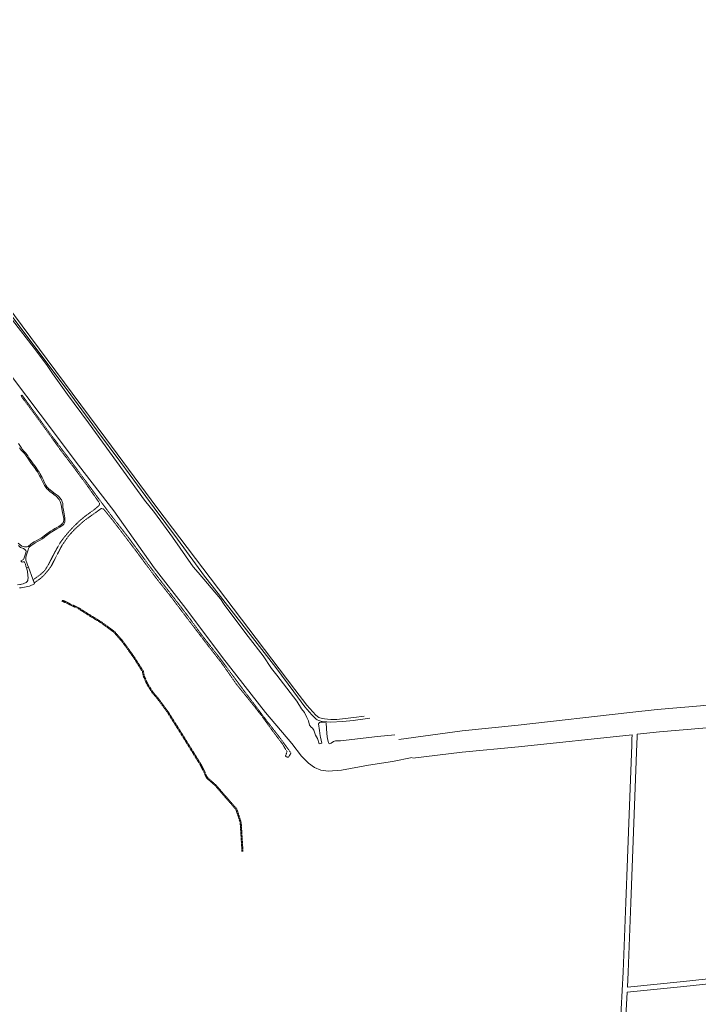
# Model space of a CAD drawing. Header units: metres. Extents: x 556238 to 587446, y 1177111 to 1219372.
# Drawn here: x 567310 to 568667, y 1212667 to 1214633 of the extents above; entities that cross this region are included whole.
import ezdxf

# ---------------------------------------------------------------- set-up
doc = ezdxf.new("R2010")
doc.units = ezdxf.units.M
doc.header["$MEASUREMENT"] = 0
doc.linetypes.add('Xr_Nen GT$0$HIDDEN', pattern=[0.375, 0.25, -0.125])
doc.linetypes.add('Xr_Nen GT$0$MON', pattern=[10, 6, -4])
for name, color, linetype, lineweight in [('Xr_Nen GT$0$DUONG BT-NEN BT', 38, 'Continuous', 0), ('Xr_Nen GT$0$DUONG DAT', 250, 'Continuous', 0), ('Xr_Nen GT$0$DUONG NHUA', 38, 'Continuous', 0), ('Xr_Nen GT$0$DUONG_DA', 38, 'Xr_Nen GT$0$MON', 0), ('Xr_Nen GT$1$SONG_HO', 250, 'Continuous', 0)]:
    doc.layers.add(name, color=color, linetype=linetype, lineweight=lineweight)
doc.linetypes.add('Xr_Nen GT$0$TAL_N_T', pattern='A,2,[130,ltypeshp.shx,S=1,R=0,X=0,Y=1],4,[130,ltypeshp.shx,S=2,R=0,X=0,Y=2],2', length=8)

msp = doc.modelspace()

# ---------------------------------------------------------------- linework, layer by layer
at = {"layer": 'Xr_Nen GT$0$DUONG BT-NEN BT', "flags": 128}
for points in [[(567307.82127, 1213787.90286), (567311.87372, 1213781.93616), (567313.52484, 1213778.99704), (567313.79584, 1213778.23703), (567314.35311, 1213777.23486), (567315.42298, 1213775.98768), (567317.89695, 1213773.02565), (567319.94765, 1213771.17723), (567322.35297, 1213768.37764), (567324.59105, 1213765.60471), (567326.33664, 1213763.03304), (567328.67789, 1213759.33075), (567330.20599, 1213756.45659), (567332.79042, 1213752.90882), (567337.27398, 1213746.82585), (567340.84308, 1213742.14151), (567346.01407, 1213735.08912), (567348.80513, 1213730.74632), (567350.5971, 1213727.56321), (567354.90785, 1213719.88102), (567356.7539, 1213715.72011), (567359.6617, 1213709.25435), (567362.48387, 1213704.42034), (567364.37017, 1213701.51418), (567368.45287, 1213696.92591), (567380.67586, 1213687.19293), (567387.11509, 1213682.99135), (567388.50006, 1213681.82608), (567389.92855, 1213680.22385), (567393.55573, 1213675.33831), (567395.24182, 1213671.40744), (567396.1784, 1213668.08501), (567396.25561, 1213664.22513), (567396.48137, 1213660.88001), (567397.83551, 1213654.79118), (567399.03925, 1213647.38675), (567400.26125, 1213639.59409), (567400.56336, 1213635.02748), (567400.22343, 1213631.51766), (567399.46808, 1213629.2501), (567398.18258, 1213626.72871), (567396.34951, 1213624.82582), (567390.49096, 1213620.74595), (567384.23241, 1213617.08535), (567377.74481, 1213613.50109), (567374.23393, 1213611.25137), (567368.39051, 1213607.56127), (567362.93069, 1213603.23549), (567359.37101, 1213600.51988), (567355.66705, 1213597.58796), (567350.93546, 1213594.6459), (567346.87816, 1213592.44998), (567341.25094, 1213589.36119), (567336.30443, 1213586.24216), (567332.14253, 1213583.19154), (567330.00064, 1213581.41578), (567329.24087, 1213580.79436), (567328.4477, 1213579.52948), (567327.77655, 1213578.09695), (567326.92245, 1213575.75005), (567323.6342, 1213565.6438), (567322.36011, 1213561.09048), (567322.0951, 1213559.83522), (567322.2428, 1213557.74581), (567322.68562, 1213554.5994), (567324.11455, 1213549.44044), (567325.69546, 1213545.51596), (567327.79893, 1213540.86149), (567323.83476, 1213539.52263), (567322.68177, 1213542.85019), (567321.47133, 1213546.70068), (567320.33496, 1213549.53916), (567319.8409, 1213550.84735), (567319.00107, 1213551.31632), (567317.07425, 1213551.46444), (567315.09804, 1213551.0942), (567312.45482, 1213553.8093), (567314.01761, 1213554.22263), (567315.15412, 1213554.75157), (567316.53981, 1213555.52934), (567317.45841, 1213556.36944), (567318.42368, 1213557.58278), (567320.43357, 1213563.43511), (567322.20556, 1213569.37024), (567322.84588, 1213572.49874), (567322.31958, 1213574.05128), (567321.3673, 1213575.27829), (567320.3899, 1213576.12961), (567317.95903, 1213578.08279), (567312.00801, 1213580.42176), (567307.42811, 1213584.19335)], [(567307.36918, 1213588.54532), (567314.18072, 1213583.03689), (567319.50426, 1213581.22163), (567322.64881, 1213581.31111), (567324.73375, 1213581.41109), (567326.77889, 1213582.17169), (567332.29822, 1213586.93208), (567335.49485, 1213589.33286), (567339.04669, 1213591.54566), (567353.32109, 1213599.04016), (567361.51033, 1213605.21054), (567371.75269, 1213613.0435), (567375.99893, 1213615.56892), (567380.04296, 1213617.75765), (567385.4457, 1213620.68047), (567388.00515, 1213622.05428), (567390.83959, 1213623.93537), (567393.67661, 1213625.90961), (567394.49903, 1213626.7064), (567395.8536, 1213628.54543), (567396.68201, 1213629.65748), (567397.38998, 1213631.26853), (567397.85207, 1213632.69577), (567398.06527, 1213633.71387), (567398.20898, 1213635.13304), (567398.22582, 1213636.50148), (567397.97009, 1213638.27123), (567395.87315, 1213650.17591), (567393.23407, 1213665.42849), (567391.59309, 1213669.86877), (567390.89182, 1213671.76462), (567388.8153, 1213675.67229), (567387.26907, 1213677.92076), (567385.02172, 1213680.6697), (567382.76809, 1213682.42329), (567380.71639, 1213684.04387), (567374.93562, 1213688.39321), (567370.21616, 1213692.11679), (567366.50093, 1213695.59343), (567364.61135, 1213697.43269), (567363.08652, 1213699.20566), (567361.72795, 1213700.86786), (567359.67511, 1213704.11447), (567358.34323, 1213706.41888), (567356.36089, 1213710.49119), (567353.21292, 1213717.17627), (567351.82552, 1213720.2037), (567350.00943, 1213723.38952), (567347.11063, 1213728.57646), (567345.41641, 1213731.35578), (567343.17063, 1213734.6247), (567341.06157, 1213737.62372), (567337.48362, 1213742.35225), (567333.7387, 1213747.24829), (567329.56367, 1213752.92144), (567326.18194, 1213758.34767), (567323.29584, 1213762.96646), (567321.56595, 1213765.31535), (567319.9027, 1213767.53124), (567317.75153, 1213769.92439), (567315.24089, 1213772.30609), (567312.69043, 1213775.07601), (567311.60372, 1213776.40556), (567309.87083, 1213778.78704)]]:
    msp.add_lwpolyline(points, dxfattribs=at)
at = {"layer": 'Xr_Nen GT$0$DUONG DAT', "linetype": 'Xr_Nen GT$0$HIDDEN', "flags": 128}
for points in [[(567394.14632, 1213473.57099), (567428.04136, 1213457.44978), (567447.34052, 1213445.10848), (567473.90504, 1213428.95956), (567498.41981, 1213410.82301), (567514.7419, 1213391.95273), (567537.45774, 1213360.55597), (567555.12141, 1213332.52559), (567557.08799, 1213323.00997), (567564.18736, 1213306.92361), (567574.92458, 1213289.98527), (567584.43107, 1213278.99145), (567605.36043, 1213250.68276), (567637.42485, 1213199.73626), (567671.53588, 1213144.75443), (567683.75, 1213119.53383), (567700.47876, 1213105.06534), (567719.22538, 1213083.33016), (567742.01776, 1213057.25101), (567750.45566, 1213031.0709), (567753.95564, 1212973.4819)], [(567395.00535, 1213475.37711), (567429.01341, 1213459.20215), (567448.39886, 1213446.80567), (567475.02155, 1213430.62138), (567499.78748, 1213412.29902), (567516.31137, 1213393.19544), (567539.11565, 1213361.67643), (567557.00667, 1213333.28527), (567559.00357, 1213323.62296), (567565.95668, 1213307.86801), (567576.5344, 1213291.18129), (567585.99387, 1213280.24185), (567607.01317, 1213251.81149), (567639.12095, 1213200.79612), (567673.2904, 1213145.72011), (567685.37026, 1213120.77675), (567701.89772, 1213106.48236), (567720.7356, 1213084.64137), (567743.7949, 1213058.25681), (567752.43666, 1213031.44417), (567755.95196, 1212973.60323)]]:
    msp.add_lwpolyline(points, dxfattribs=at)
at = {"layer": 'Xr_Nen GT$0$DUONG NHUA', "flags": 128}
for points in [[(567197.99314, 1214169.4707), (567404.88996, 1213894.8767), (567463.58006, 1213815.12292), (567512.09997, 1213749.91336), (567578.9045, 1213659.48062), (567625.1913, 1213596.59597), (567679.22712, 1213522.79859), (567694.20181, 1213503.45557), (567779.93841, 1213394.41421), (567821.41683, 1213340.58493), (567857.27562, 1213291.88547), (567879.28792, 1213262.18479), (567893.27496, 1213246.48998), (567900.46087, 1213239.27758), (567901.97287, 1213237.82942), (567904.09065, 1213236.56797), (567907.12436, 1213235.1237), (567909.77134, 1213234.20844), (567913.8838, 1213233.25234), (567923.29411, 1213231.95549), (567930.42768, 1213231.8952), (567955.40293, 1213232.81357), (567975.88868, 1213235.09142), (568009.08565, 1213239.39615)], [(567998.25258, 1213243.49065), (567977.49761, 1213241.17656), (567959.89921, 1213238.79136), (567943.20123, 1213237.25607), (567931.52195, 1213236.81225), (567924.52213, 1213237.42644), (567918.61464, 1213238.04064), (567914.37327, 1213238.60076), (567907.38217, 1213241.11511), (567901.51055, 1213245.72487), (567883.61556, 1213265.42185), (567859.7084, 1213296.57342), (567583.6586, 1213660.10493), (567482.42393, 1213797.47506), (567282.20611, 1214066.18579)], [(567309.63837, 1213499.39972), (567313.01131, 1213499.78947), (567316.39007, 1213500.12671), (567330.01363, 1213502.73713), (567339.80097, 1213507.58495), (567336.61897, 1213517.26579), (567327.79893, 1213540.86149), (567323.83476, 1213539.52263), (567325.17521, 1213535.22756), (567325.6482, 1213532.66459), (567326.52439, 1213524.19502), (567326.72987, 1213519.79142), (567326.37706, 1213516.53918), (567326.11343, 1213514.56124), (567325.12384, 1213512.53934), (567323.62056, 1213510.77455), (567323.0303, 1213510.27978), (567321.5367, 1213509.44698), (567319.80856, 1213508.77016), (567316.91733, 1213507.94786), (567313.5095, 1213506.93497), (567311.43921, 1213506.33283), (567310.17242, 1213506.16674), (567305.7498, 1213505.83689)]]:
    msp.add_lwpolyline(points, dxfattribs=at)
at = {"layer": 'Xr_Nen GT$0$DUONG_DA', "linetype": 'Xr_Nen GT$0$HIDDEN', "flags": 128}
msp.add_lwpolyline([(567314.90439, 1213884.04618), (567333.85158, 1213858.01506), (567375.4067, 1213801.26891), (567417.34027, 1213745.87411), (567468.4606, 1213676.77546), (567493.08996, 1213643.87802), (567527.86892, 1213599.36636), (567567.47765, 1213545.67443), (567588.68019, 1213517.70041), (567610.34424, 1213489.65101), (567631.25337, 1213462.56935), (567650.04231, 1213438.02244), (567673.65545, 1213405.48335), (567711.82284, 1213356.77892), (567760.03081, 1213291.6794), (567804.61388, 1213232.76075), (567830.74294, 1213199.23448), (567851.77423, 1213169.9961), (567846.72483, 1213161.30851), (567840.75497, 1213163.35366), (567843.91051, 1213172.64212), (567834.27109, 1213188.90179), (567814.6917, 1213214.70962), (567793.10556, 1213244.74581), (567768.9146, 1213275.34001), (567743.34866, 1213306.76624), (567712.25168, 1213351.1126), (567688.02161, 1213382.04475), (567649.28253, 1213432.77517), (567609.04932, 1213485.85513), (567581.01454, 1213521.15233), (567541.08572, 1213575.06402), (567496.49951, 1213633.5606), (567478.14983, 1213656.3598), (567476.44419, 1213657.42502), (567474.31201, 1213657.76583), (567472.52104, 1213657.76583), (567469.02443, 1213655.08156), (567438.50627, 1213633.33805), (567420.20325, 1213616.77067), (567407.01599, 1213602.30012), (567394.34961, 1213583.91581), (567382.48567, 1213561.38967), (567373.05845, 1213542.91434), (567368.02661, 1213536.05449), (567359.52998, 1213525.76048), (567351.46176, 1213518.16116), (567340.63059, 1213510.57704), (567339.47923, 1213510.02315), (567339.05964, 1213509.84037), (567337.11969, 1213515.74243), (567349.07385, 1213524.38183), (567357.95293, 1213531.78898), (567361.02312, 1213535.58104), (567367.93128, 1213546.82943), (567378.98165, 1213568.41615), (567384.95978, 1213579.06418), (567389.99163, 1213588.30999), (567398.17887, 1213599.60096), (567408.68153, 1213612.0428), (567416.7409, 1213620.73472), (567428.99015, 1213632.77402), (567440.16253, 1213642.10505), (567457.83621, 1213654.8317), (567464.14728, 1213660.02979), (567468.07457, 1213663.57808), (567469.56715, 1213665.79367), (567469.56715, 1213667.79617), (567468.79953, 1213669.96919), (567462.40312, 1213678.87412), (567443.19548, 1213706.05179), (567417.81434, 1213740.39408), (567392.30391, 1213773.84483), (567371.61241, 1213802.68867), (567344.90609, 1213839.07993), (567321.98964, 1213870.31846), (567312.5642, 1213882.57498)], close=True, dxfattribs=at)
at = {"layer": 'Xr_Nen GT$1$SONG_HO'}
for p, q in [((568532.76324, 1213197.43799), (568532.3327, 1213185.54967)), ((568542.92488, 1213201.79571), (568542.45459, 1213188.80173))]:
    msp.add_line(p, q, dxfattribs=at)
at = {"layer": 'Xr_Nen GT$1$SONG_HO', "linetype": 'Xr_Nen GT$0$TAL_N_T', "flags": 128}
for points in [[(566786.06007, 1214627.73999), (566790.05951, 1214618.87186), (566797.20762, 1214612.8649), (566801.37339, 1214608.22947), (566803.21979, 1214604.30392), (566806.45606, 1214598.48172), (566813.7767, 1214589.60061), (566827.47296, 1214573.76305), (566836.2077, 1214561.22089), (566838.76067, 1214555.91098), (566840.24651, 1214549.0152), (566842.0677, 1214543.652), (566846.90806, 1214538.81585), (566853.23426, 1214532.30322), (566864.58594, 1214516.97561), (566869.01341, 1214511.44631), (566888.57548, 1214494.30606), (566897.46627, 1214485.56732), (566906.79226, 1214472.70387), (566944.01476, 1214412.64513), (566958.85278, 1214394.20609), (566981.72189, 1214367.04426), (567012.67538, 1214314.75261), (567037.56631, 1214276.80913), (567060.543, 1214247.79343), (567073.95431, 1214228.8001), (567083.77847, 1214216.67687), (567119.48122, 1214166.09088), (567144.88487, 1214132.82251), (567185.29229, 1214079.92288), (567221.69482, 1214027.47486), (567258.57131, 1213974.01394), (567295.44586, 1213919.6012), (567350.92391, 1213846.05121), (567427.27832, 1213744.30626), (567498.22537, 1213653.23133), (567578.35785, 1213539.64866), (567641.86796, 1213458.11726), (567714.94829, 1213360.50752), (567800.98826, 1213251.20593), (567853.58962, 1213189.27), (567872.59826, 1213163.69597), (567886.92937, 1213149.87836), (567898.49623, 1213141.33643), (567911.19321, 1213135.80947), (567926.27935, 1213133.92527), (567952.93138, 1213135.68383), (568006.82764, 1213146.12007), (568054.85227, 1213153.28034), (568093.69099, 1213161.40737)], [(568059.1896, 1213206.31378), (568024.70421, 1213202.80015), (567950.4482, 1213194.36325), (567940.78493, 1213194.22711), (567936.49703, 1213193.00339), (567932.27795, 1213189.53528), (567928.39907, 1213188.37924), (567926.62925, 1213190.82746), (567924.45234, 1213198.44323), (567923.15938, 1213208.64258), (567922.18627, 1213230.44704), (567917.17339, 1213231.30434), (567911.03328, 1213231.70616), (567908.48613, 1213230.90253), (567906.98479, 1213228.49127), (567909.05023, 1213215.02957), (567910.28794, 1213204.31249), (567910.49439, 1213201.63322), (567913.17529, 1213189.8169), (567908.08778, 1213188.6488), (567904.51227, 1213199.09126), (567900.93676, 1213205.96097), (567897.70533, 1213215.51035), (567894.68035, 1213219.70118), (567891.92966, 1213221.41851), (567888.97349, 1213225.47164), (567886.56397, 1213234.25006), (567883.25016, 1213240.94162), (567878.97098, 1213251.05773), (567873.00922, 1213258.05386), (567863.65028, 1213273.84669), (567823.88644, 1213325.4413), (567812.95735, 1213338.86488), (567796.62961, 1213364.07055), (567766.45829, 1213402.24508), (567734.05191, 1213445.63657), (567718.65077, 1213466.57711), (567710.77379, 1213477.67966), (567666.33145, 1213530.02539), (567656.65655, 1213541.87944), (567615.1791, 1213600.94706), (567579.38427, 1213650.04522), (567559.24066, 1213674.70477), (567447.43551, 1213828.8884), (567405.44242, 1213885.52765), (567375.84295, 1213927.45191), (567363.6965, 1213945.34094), (567339.08761, 1213978.03013), (567295.58156, 1214034.0365), (567260.08913, 1214079.77157), (567199.91805, 1214159.88826), (567149.02254, 1214225.62216), (567064.65546, 1214345.81665), (567037.46939, 1214380.30252), (566968.57906, 1214472.92947), (566939.89551, 1214511.23276), (566929.04396, 1214525.00447), (566920.64941, 1214535.18981), (566909.70578, 1214552.78983), (566880.87781, 1214584.97957), (566837.99495, 1214633.27651)]]:
    msp.add_lwpolyline(points, dxfattribs=at)
at = {"layer": 'Xr_Nen GT$1$SONG_HO'}
for points in [[(568305.78683, 1213225.89451), (568528.35484, 1213251.05124), (568583.36928, 1213256.86683), (568669.69145, 1213264.12407), (568716.70422, 1213269.37074), (568888.95373, 1213286.75456), (568886.05233, 1213344.5091)], [(568542.92488, 1213201.79571), (568543.12673, 1213207.37198), (568587.61871, 1213212.07506), (568674.07187, 1213219.34398), (568721.45766, 1213224.6317), (569063.60154, 1213259.16229), (569221.12625, 1213278.58036), (569256.72517, 1213102.35948), (569286.40421, 1212960.9507)], [(568067.14421, 1213197.07498), (568193.75937, 1213214.28628), (568305.78683, 1213225.89451)], [(568067.14421, 1213197.07498), (568193.75937, 1213214.28628), (568305.78683, 1213225.89451)], [(568067.14421, 1213197.07498), (568193.75937, 1213214.28628), (568305.78683, 1213225.89451)], [(568532.76324, 1213197.43799), (568533.08429, 1213206.31025), (568305.87713, 1213182.29181)], [(568305.87713, 1213182.29181), (568193.52303, 1213172.0021), (568094.96002, 1213159.70233)], [(568305.87713, 1213182.29181), (568193.52303, 1213172.0021), (568094.96002, 1213159.70233)], [(568305.87713, 1213182.29181), (568193.52303, 1213172.0021), (568094.96002, 1213159.70233)], [(568532.3327, 1213185.54967), (568527.3584, 1213048.17215), (568523.72186, 1212959.35367)], [(568542.45459, 1213188.80173), (568537.34926, 1213047.78734), (568533.72772, 1212959.37473)], [(568523.72186, 1212959.35367), (568520.24022, 1212871.70954), (568515.10719, 1212733.18866), (568507.33475, 1212584.61956), (568500.81999, 1212415.54481), (568494.80982, 1212274.8276), (568490.49896, 1212178.54241), (568484.34299, 1212177.60995), (568440.87829, 1212190.77731), (568396.72738, 1212205.80598), (568330.02921, 1212228.38915), (568307.84202, 1212235.59984)], [(569313.98637, 1212785.27272), (569177.2684, 1212771.9833), (568938.79233, 1212746.47811), (568635.59608, 1212714.04266), (568523.53279, 1212702.86431), (568525.09589, 1212732.74187), (568530.2311, 1212871.33872), (568533.72772, 1212959.37473)], [(568523.00474, 1212692.76384), (568636.62308, 1212704.09828), (568939.85533, 1212736.53764), (569178.28339, 1212762.03697), (569325.68159, 1212776.36455), (569409.55663, 1212375.17914), (569154.98607, 1212317.88786), (569012.08585, 1212288.7042), (568860.26384, 1212257.23225), (568607.93575, 1212204.44727), (568500.76086, 1212184.22361), (568504.79854, 1212274.39081), (568510.8088, 1212415.14002), (568517.32343, 1212584.16678), (568523.00474, 1212692.76384)]]:
    msp.add_lwpolyline(points, dxfattribs=at)

doc.saveas('drawing.dxf')
